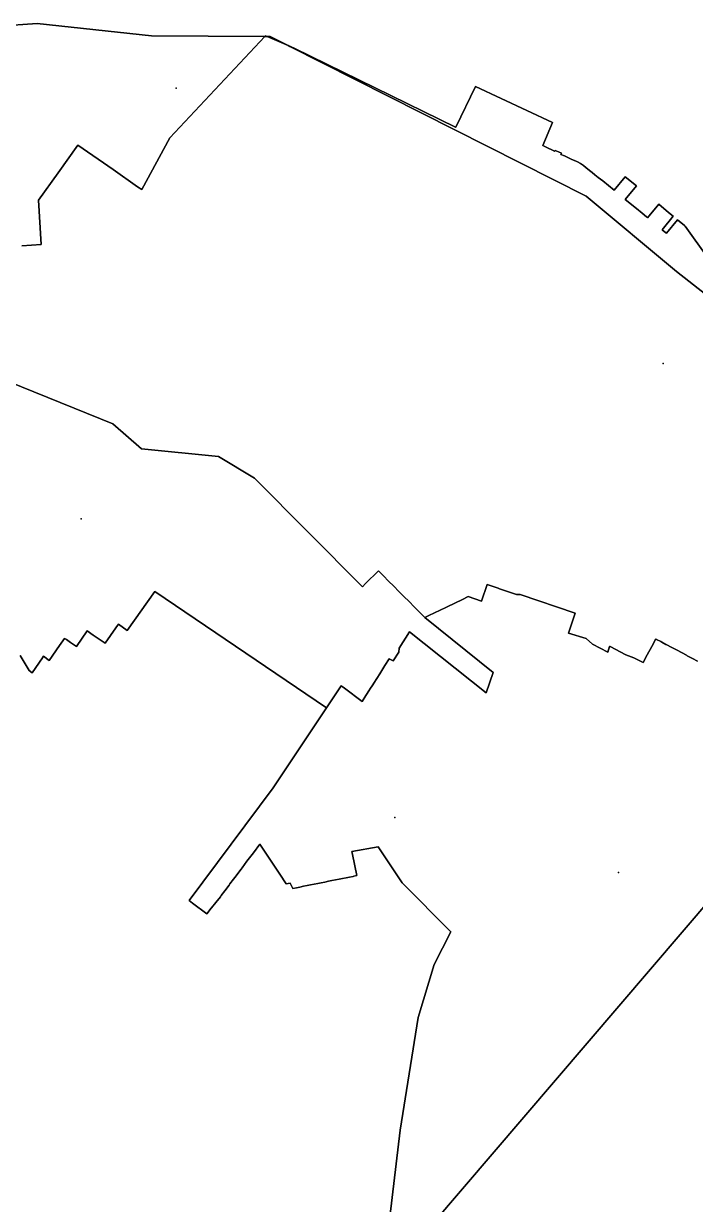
# Model space of a CAD drawing. Header units: inches. Extents: x 11258954 to 11313122, y 3645444 to 3695200.
# Drawn here: x 11285051 to 11289687, y 3666775 to 3674920 of the extents above; entities that cross this region are included whole.
import ezdxf

# ---------------------------------------------------------------- set-up
doc = ezdxf.new("R2010")
doc.units = ezdxf.units.IN
doc.header["$MEASUREMENT"] = 0
for name, color, linetype in [('SchoolLocation_Elementary', 112, 'Continuous'), ('SchoolLocation_High', 213, 'Continuous'), ('SchoolLocation_Other', 252, 'Continuous'), ('SchoolLocation_Private', 231, 'Continuous'), ('SchoolZone_Elementary', 251, 'Continuous'), ('SchoolZone_Middle', 154, 'Continuous')]:
    doc.layers.add(name, color=color, linetype=linetype)

msp = doc.modelspace()

# ---------------------------------------------------------------- linework, layer by layer
at = {"layer": 'SchoolLocation_Elementary'}
msp.add_point((11289156.9195, 3669064.2813), dxfattribs=at)
at = {"layer": 'SchoolLocation_High'}
msp.add_point((11289463.9274, 3672575.0853), dxfattribs=at)
at = {"layer": 'SchoolLocation_Other'}
msp.add_point((11285447.9361, 3671504.0094), dxfattribs=at)
at = {"layer": 'SchoolLocation_Private'}
for p in [(11286104.1061, 3674473.681), (11287613.213, 3669444.591)]:
    msp.add_point(p, dxfattribs=at)
at = {"layer": 'SchoolZone_Elementary'}
for points in [[(11289772.627, 3673303.7925, 0), (11289617.2975, 3673522.47, 0), (11289612.587, 3673526.346, 0), (11289564.6345, 3673565.805, 0), (11289488.432, 3673473.2075, 0), (11289488.231, 3673472.963, 0), (11289488.1415, 3673472.854, 0), (11289488.0785, 3673472.906, 0), (11289483.185, 3673476.9405, 0), (11289457.28, 3673498.299, 0), (11289533.9065, 3673591.418, 0), (11289502.283, 3673617.5045, 0), (11289502.1185, 3673617.305, 0), (11289434.167, 3673673.2205, 0), (11289357.537, 3673580.096, 0), (11289349.2285, 3673586.9325, 0), (11289318.9295, 3673611.865, 0), (11289280.3235, 3673643.6325, 0), (11289203.11, 3673707.169, 0), (11289279.731, 3673800.3015, 0), (11289202.942, 3673863.489, 0), (11289202.6455, 3673863.733, 0), (11289202.513, 3673863.842, 0), (11289201.9775, 3673863.191, 0), (11289126.1875, 3673771.0585, 0), (11289125.9865, 3673770.8145, 0), (11289125.897, 3673770.7055, 0), (11289125.8335, 3673770.7575, 0), (11289087.2905, 3673802.474, 0), (11289048.684, 3673834.242, 0), (11289017.264, 3673859.0105, 0), (11288994, 3673877.5, 0), (11288975, 3673892.25, 0), (11288956, 3673907.25, 0), (11288954, 3673908.75, 0), (11288934, 3673925, 0), (11288915, 3673940, 0), (11288895, 3673955.5, 0), (11288874, 3673965.25, 0), (11288853, 3673975, 0), (11288851, 3673975.5, 0), (11288846, 3673978, 0), (11288830, 3673985.75, 0), (11288808, 3673996.25, 0), (11288784, 3674006.5, 0), (11288759, 3674017.5, 0), (11288763, 3674026, 0), (11288742, 3674035, 0), (11288719.576, 3674045.237, 0), (11288719.1775, 3674045.419, 0), (11288719, 3674045.5, 0), (11288718.619, 3674044.8015, 0), (11288716.1495, 3674040.274, 0), (11288716.046, 3674040.0845, 0), (11288716, 3674040, 0), (11288715.7845, 3674040.1035, 0), (11288652, 3674070.75, 0), (11288633.6625, 3674078.3695, 0), (11288701.4145, 3674237.8745, 0), (11288170.7965, 3674486.6745, 0), (11288170.3915, 3674486.8645, 0), (11288170.211, 3674486.949, 0), (11288169.862, 3674486.233, 0), (11288033.1705, 3674205.875, 0), (11288033.075, 3674205.679, 0), (11288033.0325, 3674205.5915, 0), (11288032.7845, 3674205.7125, 0), (11286922.798, 3674747.7125, 0), (11286876.5685, 3674767.7025, 0), (11286732.484, 3674830.0055, 0), (11286721.3945, 3674834.8005, 0), (11286721.0405, 3674834.9535, 0), (11286720.8825, 3674835.022, 0), (11286720.309, 3674834.412, 0), (11286716.251, 3674830.0925, 0), (11286060.965, 3674132.6095, 0), (11285867.416, 3673776.096, 0), (11285867.296, 3673775.875, 0), (11285867.2425, 3673775.7765, 0), (11285867.035, 3673775.898, 0), (11285837, 3673793.5, 0), (11285669, 3673912.25, 0), (11285425.481, 3674081.6655, 0), (11285425.1485, 3674081.897, 0), (11285425, 3674082, 0), (11285424.5155, 3674081.3215, 0), (11285289, 3673891.5, 0), (11285153, 3673701.5, 0), (11285172, 3673396.5, 0), (11285171.3665, 3673396.4575, 0), (11285038, 3673387.5, 0)], [(11285038, 3673387.5, 0), (11285171.3665, 3673396.4575, 0), (11285172, 3673396.5, 0), (11285153, 3673701.5, 0), (11285289, 3673891.5, 0), (11285424.5155, 3674081.3215, 0), (11285425, 3674082, 0), (11285425.1485, 3674081.897, 0), (11285425.481, 3674081.6655, 0), (11285669, 3673912.25, 0), (11285837, 3673793.5, 0), (11285867.035, 3673775.898, 0), (11285867.2425, 3673775.7765, 0), (11285867.296, 3673775.875, 0), (11285867.416, 3673776.096, 0), (11286060.965, 3674132.6095, 0), (11286716.251, 3674830.0925, 0), (11286720.309, 3674834.412, 0), (11286720.8825, 3674835.022, 0), (11286721.0405, 3674834.9535, 0), (11286721.3945, 3674834.8005, 0), (11286732.484, 3674830.0055, 0), (11286876.5685, 3674767.7025, 0), (11286922.798, 3674747.7125, 0), (11288032.7845, 3674205.7125, 0), (11288033.0325, 3674205.5915, 0), (11288033.075, 3674205.679, 0), (11288033.1705, 3674205.875, 0), (11288169.862, 3674486.233, 0), (11288170.211, 3674486.949, 0), (11288170.3915, 3674486.8645, 0), (11288170.7965, 3674486.6745, 0), (11288701.4145, 3674237.8745, 0), (11288633.6625, 3674078.3695, 0), (11288652, 3674070.75, 0), (11288715.7845, 3674040.1035, 0), (11288716, 3674040, 0), (11288716.046, 3674040.0845, 0), (11288716.1495, 3674040.274, 0), (11288718.619, 3674044.8015, 0), (11288719, 3674045.5, 0), (11288719.1775, 3674045.419, 0), (11288719.576, 3674045.237, 0), (11288742, 3674035, 0), (11288763, 3674026, 0), (11288759, 3674017.5, 0), (11288784, 3674006.5, 0), (11288808, 3673996.25, 0), (11288830, 3673985.75, 0), (11288846, 3673978, 0), (11288851, 3673975.5, 0), (11288853, 3673975, 0), (11288874, 3673965.25, 0), (11288895, 3673955.5, 0), (11288915, 3673940, 0), (11288934, 3673925, 0), (11288954, 3673908.75, 0), (11288956, 3673907.25, 0), (11288975, 3673892.25, 0), (11288994, 3673877.5, 0), (11289017.264, 3673859.0105, 0), (11289048.684, 3673834.242, 0), (11289087.2905, 3673802.474, 0), (11289125.8335, 3673770.7575, 0), (11289125.897, 3673770.7055, 0), (11289125.9865, 3673770.8145, 0), (11289126.1875, 3673771.0585, 0), (11289201.9775, 3673863.191, 0), (11289202.513, 3673863.842, 0), (11289202.6455, 3673863.733, 0), (11289202.942, 3673863.489, 0), (11289279.731, 3673800.3015, 0), (11289203.11, 3673707.169, 0), (11289280.3235, 3673643.6325, 0), (11289318.9295, 3673611.865, 0), (11289349.2285, 3673586.9325, 0), (11289357.537, 3673580.096, 0), (11289434.167, 3673673.2205, 0), (11289502.1185, 3673617.305, 0), (11289502.283, 3673617.5045, 0), (11289533.9065, 3673591.418, 0), (11289457.28, 3673498.299, 0), (11289483.185, 3673476.9405, 0), (11289488.0785, 3673472.906, 0), (11289488.1415, 3673472.854, 0), (11289488.231, 3673472.963, 0), (11289488.432, 3673473.2075, 0), (11289564.6345, 3673565.805, 0), (11289612.587, 3673526.346, 0), (11289617.2975, 3673522.47, 0), (11289772.627, 3673303.7925, 0)], [(11284852.5, 3672487.5, 0), (11285666.4235, 3672159.9865, 0), (11285864.572, 3671986.2255, 0), (11286395.0005, 3671934.402, 0), (11286644.9725, 3671785.0285, 0), (11287389.8715, 3671035.974, 0), (11287411.087, 3671057.156, 0), (11287499.732, 3671145.2865, 0), (11287534.9825, 3671109.831, 0), (11287570.2325, 3671074.375, 0), (11287605.483, 3671038.919, 0), (11287640.733, 3671003.463, 0), (11287675.9835, 3670968.007, 0), (11287711.2335, 3670932.551, 0), (11287746.484, 3670897.095, 0), (11287773.6295, 3670869.7915, 0), (11287819.929, 3670823.2215, 0), (11288292.654, 3670444.4775, 0), (11288242.355, 3670304.249, 0), (11287715.2895, 3670724.469, 0), (11287642.623, 3670611.557, 0), (11287640.4015, 3670584.938, 0), (11287600.9405, 3670523.705, 0), (11287573.233, 3670537.7365, 0), (11287544.818, 3670492.1995, 0), (11287509.242, 3670435.1855, 0), (11287467.5475, 3670370.181, 0), (11287460.1895, 3670358.6265, 0), (11287440.691, 3670328.006, 0), (11287438.703, 3670324.884, 0), (11287413.8345, 3670285.831, 0), (11287386.978, 3670243.6555, 0), (11287266, 3670336, 0), (11287243.5905, 3670352.9155, 0), (11287141.536, 3670199.934, 0), (11285956.026, 3671002.864, 0), (11285765.879, 3670732.936, 0), (11285704.866, 3670776.7645, 0), (11285687.712, 3670753.201, 0), (11285613.512, 3670645.2405, 0), (11285572.385, 3670673.676, 0), (11285531.2575, 3670702.1115, 0), (11285490.1305, 3670730.547, 0), (11285415.9305, 3670622.5865, 0), (11285374.8035, 3670651.022, 0), (11285346.626, 3670670.504, 0), (11285333.9315, 3670677.8615, 0), (11285299.244, 3670630.319, 0), (11285228.4735, 3670527.282, 0), (11285187.3465, 3670555.7175, 0), (11285180.5525, 3670545.8255, 0), (11285109.782, 3670442.7885, 0), (11285088.7755, 3670457.3125, 0), (11285074.735, 3670481.196, 0), (11285027.219, 3670562.024, 0)], [(11289701.3585, 3670522.408, 0), (11289666.501, 3670540.963, 0), (11289661.635, 3670543.558, 0), (11289631.2025, 3670559.785, 0), (11289626.337, 3670562.3795, 0), (11289595.9045, 3670578.607, 0), (11289591.0385, 3670581.2015, 0), (11289560.606, 3670597.429, 0), (11289555.7405, 3670600.023, 0), (11289525.3075, 3670616.2505, 0), (11289519.533, 3670619.33, 0), (11289490.0095, 3670635.0725, 0), (11289484.235, 3670638.1515, 0), (11289454.711, 3670653.8945, 0), (11289448.3455, 3670657.2885, 0), (11289419.413, 3670672.7165, 0), (11289414.548, 3670675.3105, 0), (11289385.98, 3670623.2035, 0), (11289354, 3670565.5, 0), (11289326.1585, 3670512.8, 0), (11289326.049, 3670512.5925, 0), (11289326, 3670512.5, 0), (11289325.78, 3670512.618, 0), (11289312, 3670520, 0), (11289263, 3670546.25, 0), (11289206, 3670565.25, 0), (11289098, 3670623, 0), (11289095.632, 3670623.9865, 0), (11289095.195, 3670624.1685, 0), (11289095, 3670624.25, 0), (11289094.753, 3670623.5045, 0), (11289082, 3670585, 0), (11288976.7515, 3670639.5915, 0), (11288933.7225, 3670679.252, 0), (11288810.611, 3670714.8075, 0), (11288857.278, 3670854.363, 0), (11288478.125, 3670982.4845, 0), (11288453.105, 3670981.8185, 0), (11288334.6075, 3671021.5735, 0), (11288325.2395, 3671024.717, 0), (11288318.7355, 3671026.8985, 0), (11288249.334, 3671050.1825, 0), (11288211.257, 3670936.5295, 0), (11288211.207, 3670936.3795, 0), (11288211.1845, 3670936.3125, 0), (11288118.375, 3670967.4065, 0), (11288079.275, 3670948.5165, 0), (11287974.5395, 3670897.9165, 0), (11287964.513, 3670893.073, 0), (11287846.7565, 3670836.1825, 0), (11287819.929, 3670823.2215, 0), (11287773.6295, 3670869.7915, 0), (11287746.484, 3670897.095, 0), (11287711.2335, 3670932.551, 0), (11287675.9835, 3670968.007, 0), (11287640.733, 3671003.463, 0), (11287605.483, 3671038.919, 0), (11287570.2325, 3671074.375, 0), (11287534.9825, 3671109.831, 0), (11287499.732, 3671145.2865, 0), (11287411.087, 3671057.156, 0), (11287389.8715, 3671035.974, 0), (11286644.9725, 3671785.0285, 0), (11286395.0005, 3671934.402, 0), (11285864.572, 3671986.2255, 0), (11285666.4235, 3672159.9865, 0), (11284852.5, 3672487.5, 0)], [(11287565.9825, 3666590.107, 0), (11287649.8145, 3667287.4375, 0), (11287774.0385, 3668064.0275, 0), (11287885.3065, 3668429.84, 0), (11287999.623, 3668655.4245, 0), (11287664.2945, 3668993.8015, 0), (11287498.1545, 3669242.249, 0), (11287317.128, 3669209.2045, 0), (11287321.3125, 3669189.5375, 0), (11287349.6975, 3669042.8445, 0), (11287330.621, 3669039.018, 0), (11287325.185, 3669037.9275, 0), (11287300.673, 3669033.011, 0), (11287276.694, 3669028.201, 0), (11287252.1815, 3669023.284, 0), (11287227.669, 3669018.367, 0), (11287203.1565, 3669013.4505, 0), (11287178.644, 3669008.5335, 0), (11287154.132, 3669003.6165, 0), (11287129.6195, 3668998.6995, 0), (11287105.107, 3668993.783, 0), (11287080.5945, 3668988.866, 0), (11287056.082, 3668983.949, 0), (11287031.57, 3668979.032, 0), (11287007.0575, 3668974.115, 0), (11286982.545, 3668969.1985, 0), (11286958.0325, 3668964.2815, 0), (11286933.52, 3668959.3645, 0), (11286909.0075, 3668954.4475, 0), (11286890.337, 3668991.571, 0), (11286864.009, 3668985.687, 0), (11286819.9125, 3669052.191, 0), (11286806.1385, 3669073.0575, 0), (11286792.365, 3669093.9245, 0), (11286778.5915, 3669114.791, 0), (11286764.818, 3669135.6575, 0), (11286751.044, 3669156.524, 0), (11286736.9325, 3669177.903, 0), (11286682.0605, 3669261.0325, 0), (11286636.696, 3669200.601, 0), (11286592.6455, 3669141.92, 0), (11286559.2795, 3669097.472, 0), (11286552.522, 3669088.47, 0), (11286529.2615, 3669057.4835, 0), (11286517.3525, 3669041.6195, 0), (11286499.3495, 3669017.637, 0), (11286475.3505, 3668985.667, 0), (11286468.917, 3668977.097, 0), (11286439.2065, 3668937.519, 0), (11286415.1325, 3668905.449, 0), (11286409.1885, 3668897.531, 0), (11286378.3755, 3668856.484, 0), (11286347.7015, 3668820.547, 0), (11286345.4335, 3668817.5465, 0), (11286316.619, 3668779.4235, 0), (11286217.0685, 3668852.946, 0), (11286194.2575, 3668871.9785, 0), (11286774.15, 3669649.2155, 0), (11287141.536, 3670199.934, 0), (11287243.5905, 3670352.9155, 0), (11287266, 3670336, 0), (11287386.978, 3670243.6555, 0), (11287413.8345, 3670285.831, 0), (11287438.703, 3670324.884, 0), (11287440.691, 3670328.006, 0), (11287460.1895, 3670358.6265, 0), (11287467.5475, 3670370.181, 0), (11287509.242, 3670435.1855, 0), (11287544.818, 3670492.1995, 0), (11287573.233, 3670537.7365, 0), (11287600.9405, 3670523.705, 0), (11287640.4015, 3670584.938, 0), (11287642.623, 3670611.557, 0), (11287715.2895, 3670724.469, 0), (11288242.355, 3670304.249, 0), (11288292.654, 3670444.4775, 0), (11287819.929, 3670823.2215, 0), (11287846.7565, 3670836.1825, 0), (11287964.513, 3670893.073, 0), (11287974.5395, 3670897.9165, 0), (11288079.275, 3670948.5165, 0), (11288118.375, 3670967.4065, 0), (11288211.1845, 3670936.3125, 0), (11288211.207, 3670936.3795, 0), (11288211.257, 3670936.5295, 0), (11288249.334, 3671050.1825, 0), (11288318.7355, 3671026.8985, 0), (11288325.2395, 3671024.717, 0), (11288334.6075, 3671021.5735, 0), (11288453.105, 3670981.8185, 0), (11288478.125, 3670982.4845, 0), (11288857.278, 3670854.363, 0), (11288810.611, 3670714.8075, 0), (11288933.7225, 3670679.252, 0), (11288976.7515, 3670639.5915, 0), (11289082, 3670585, 0), (11289094.753, 3670623.5045, 0), (11289095, 3670624.25, 0), (11289095.195, 3670624.1685, 0), (11289095.632, 3670623.9865, 0), (11289098, 3670623, 0), (11289206, 3670565.25, 0), (11289263, 3670546.25, 0), (11289312, 3670520, 0), (11289325.78, 3670512.618, 0), (11289326, 3670512.5, 0), (11289326.049, 3670512.5925, 0), (11289326.1585, 3670512.8, 0), (11289354, 3670565.5, 0), (11289385.98, 3670623.2035, 0), (11289414.548, 3670675.3105, 0), (11289419.413, 3670672.7165, 0), (11289448.3455, 3670657.2885, 0), (11289454.711, 3670653.8945, 0), (11289484.235, 3670638.1515, 0), (11289490.0095, 3670635.0725, 0), (11289519.533, 3670619.33, 0), (11289525.3075, 3670616.2505, 0), (11289555.7405, 3670600.023, 0), (11289560.606, 3670597.429, 0), (11289591.0385, 3670581.2015, 0), (11289595.9045, 3670578.607, 0), (11289626.337, 3670562.3795, 0), (11289631.2025, 3670559.785, 0), (11289661.635, 3670543.558, 0), (11289666.501, 3670540.963, 0), (11289701.3585, 3670522.408, 0)], [(11285027.219, 3670562.024, 0), (11285074.735, 3670481.196, 0), (11285088.7755, 3670457.3125, 0), (11285109.782, 3670442.7885, 0), (11285180.5525, 3670545.8255, 0), (11285187.3465, 3670555.7175, 0), (11285228.4735, 3670527.282, 0), (11285299.244, 3670630.319, 0), (11285333.9315, 3670677.8615, 0), (11285346.626, 3670670.504, 0), (11285374.8035, 3670651.022, 0), (11285415.9305, 3670622.5865, 0), (11285490.1305, 3670730.547, 0), (11285531.2575, 3670702.1115, 0), (11285572.385, 3670673.676, 0), (11285613.512, 3670645.2405, 0), (11285687.712, 3670753.201, 0), (11285704.866, 3670776.7645, 0), (11285765.879, 3670732.936, 0), (11285956.026, 3671002.864, 0), (11287141.536, 3670199.934, 0), (11286774.15, 3669649.2155, 0), (11286194.2575, 3668871.9785, 0), (11286217.0685, 3668852.946, 0), (11286316.619, 3668779.4235, 0), (11286345.4335, 3668817.5465, 0), (11286347.7015, 3668820.547, 0), (11286378.3755, 3668856.484, 0), (11286409.1885, 3668897.531, 0), (11286415.1325, 3668905.449, 0), (11286439.2065, 3668937.519, 0), (11286468.917, 3668977.097, 0), (11286475.3505, 3668985.667, 0), (11286499.3495, 3669017.637, 0), (11286517.3525, 3669041.6195, 0), (11286529.2615, 3669057.4835, 0), (11286552.522, 3669088.47, 0), (11286559.2795, 3669097.472, 0), (11286592.6455, 3669141.92, 0), (11286636.696, 3669200.601, 0), (11286682.0605, 3669261.0325, 0), (11286736.9325, 3669177.903, 0), (11286751.044, 3669156.524, 0), (11286764.818, 3669135.6575, 0), (11286778.5915, 3669114.791, 0), (11286792.365, 3669093.9245, 0), (11286806.1385, 3669073.0575, 0), (11286819.9125, 3669052.191, 0), (11286864.009, 3668985.687, 0), (11286890.337, 3668991.571, 0), (11286909.0075, 3668954.4475, 0), (11286933.52, 3668959.3645, 0), (11286958.0325, 3668964.2815, 0), (11286982.545, 3668969.1985, 0), (11287007.0575, 3668974.115, 0), (11287031.57, 3668979.032, 0), (11287056.082, 3668983.949, 0), (11287080.5945, 3668988.866, 0), (11287105.107, 3668993.783, 0), (11287129.6195, 3668998.6995, 0), (11287154.132, 3669003.6165, 0), (11287178.644, 3669008.5335, 0), (11287203.1565, 3669013.4505, 0), (11287227.669, 3669018.367, 0), (11287252.1815, 3669023.284, 0), (11287276.694, 3669028.201, 0), (11287300.673, 3669033.011, 0), (11287325.185, 3669037.9275, 0), (11287330.621, 3669039.018, 0), (11287349.6975, 3669042.8445, 0), (11287321.3125, 3669189.5375, 0), (11287317.128, 3669209.2045, 0), (11287498.1545, 3669242.249, 0), (11287664.2945, 3668993.8015, 0), (11287999.623, 3668655.4245, 0), (11287885.3065, 3668429.84, 0), (11287774.0385, 3668064.0275, 0), (11287649.8145, 3667287.4375, 0), (11287565.9825, 3666590.107, 0)], [(11281922.42, 3655658.645, 0), (11282000, 3655840.8125, 0), (11282069.719, 3656003.8125, 0), (11282094.2345, 3656140.3125, 0), (11281198.013, 3656381.0965, 0), (11278502.439, 3657779.685, 0), (11278503.7765, 3657780.6105, 0), (11279547.531, 3658502.75, 0), (11280128.285, 3658904.827, 0), (11281550.626, 3660183.0735, 0), (11282331.0265, 3660474.9615, 0), (11282744.09, 3660636.529, 0), (11283269.341, 3660949.9655, 0), (11283397.98, 3661026.729, 0), (11283513.8205, 3661137.9975, 0), (11283563.004, 3661208.397, 0), (11283747.0265, 3661471.8015, 0), (11285261.3385, 3663607.995, 0), (11286560.943, 3665063.795, 0), (11286567.5945, 3665071.246, 0), (11286583.8325, 3665091.04, 0), (11287349.5475, 3666024.4535, 0), (11287425.127, 3666116.5855, 0), (11290674.8555, 3669912.7135, 0)], [(11290674.8555, 3669912.7135, 0), (11287425.127, 3666116.5855, 0)]]:
    msp.add_polyline3d(points, dxfattribs=at)
at = {"layer": 'SchoolZone_Middle'}
for points in [[(11290079.875, 3672800.226, 0), (11289557.871, 3673209.2965, 0), (11288933.0215, 3673729.735, 0), (11286888.431, 3674761.715, 0), (11286876.5685, 3674767.7025, 0), (11286875.2415, 3674768.3725, 0), (11286872.267, 3674769.8735, 0), (11286753.3535, 3674829.8935, 0), (11286733.213, 3674830.002, 0), (11286732.709, 3674830.0045, 0), (11286732.706, 3674830.005, 0), (11286732.484, 3674830.0055, 0), (11286730.4735, 3674830.0165, 0), (11286716.9675, 3674830.089, 0), (11286716.4725, 3674830.0915, 0), (11286716.251, 3674830.0925, 0), (11286716.2155, 3674830.0925, 0), (11285933.644, 3674834.2855, 0), (11285145.6185, 3674919.613, 0), (11284877.0875, 3674902.0455, 0)], [(11284877.0875, 3674902.0455, 0), (11285145.6185, 3674919.613, 0), (11285933.644, 3674834.2855, 0), (11286716.2155, 3674830.0925, 0), (11286716.251, 3674830.0925, 0), (11286716.4725, 3674830.0915, 0), (11286716.9675, 3674830.089, 0), (11286730.4735, 3674830.0165, 0), (11286732.484, 3674830.0055, 0), (11286732.706, 3674830.005, 0), (11286732.709, 3674830.0045, 0), (11286733.213, 3674830.002, 0), (11286753.3535, 3674829.8935, 0), (11286872.267, 3674769.8735, 0), (11286875.2415, 3674768.3725, 0), (11286876.5685, 3674767.7025, 0), (11286888.431, 3674761.715, 0), (11288933.0215, 3673729.735, 0), (11289557.871, 3673209.2965, 0), (11290079.875, 3672800.226, 0)]]:
    msp.add_polyline3d(points, dxfattribs=at)

doc.saveas('drawing.dxf')
